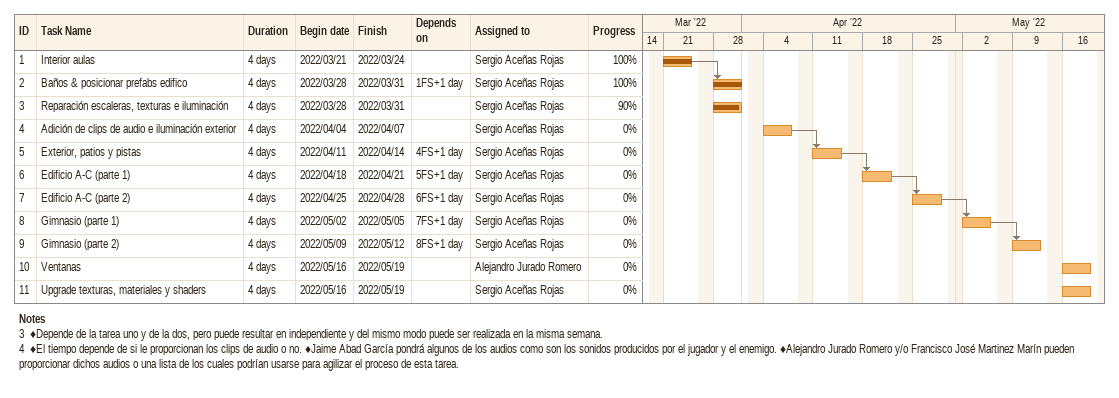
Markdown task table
| ID | Task | Duration | Start | Finish | Predecessors | Resources | % complete |
|---|---|---|---|---|---|---|---|
| 1 | Interior aulas | 4d | 2022-03-21 | 2022-03-24 |  | Sergio Aceñas Rojas | 100 |
| 2 | Baños & posicionar prefabs edifico | 4d | 2022-03-28 | 2022-03-31 | 1FS+1d | Sergio Aceñas Rojas | 100 |
| 3 | Reparación escaleras, texturas e iluminación | 4d | 2022-03-28 | 2022-03-31 |  | Sergio Aceñas Rojas | 90 |
| 4 | Adición de clips de audio e iluminación exterior | 4d | 2022-04-04 | 2022-04-07 |  | Sergio Aceñas Rojas | 0 |
| 5 | Exterior, patios y pistas | 4d | 2022-04-11 | 2022-04-14 | 4FS+1d | Sergio Aceñas Rojas | 0 |
| 6 | Edificio A-C (parte 1) | 4d | 2022-04-18 | 2022-04-21 | 5FS+1d | Sergio Aceñas Rojas | 0 |
| 7 | Edificio A-C (parte 2) | 4d | 2022-04-25 | 2022-04-28 | 6FS+1d | Sergio Aceñas Rojas | 0 |
| 8 | Gimnasio (parte 1) | 4d | 2022-05-02 | 2022-05-05 | 7FS+1d | Sergio Aceñas Rojas | 0 |
| 9 | Gimnasio (parte 2) | 4d | 2022-05-09 | 2022-05-12 | 8FS+1d | Sergio Aceñas Rojas | 0 |
| 10 | Ventanas | 4d | 2022-05-16 | 2022-05-19 |  | Alejandro Jurado Romero | 0 |
| 11 | Upgrade texturas, materiales y shaders | 4d | 2022-05-16 | 2022-05-19 |  | Sergio Aceñas Rojas | 0 |

Notes
- 3: ♦Depende de la tarea uno y de la dos, pero puede resultar en independiente y del mismo modo puede ser realizada en la misma semana.
- 4: ♦El tiempo depende de si le proporcionan los clips de audio o no. ♦Jaime Abad García pondrá algunos de los audios como son los sonidos producidos por el jugador y el enemigo. ♦Alejandro Jurado Romero y/o Francisco José Martinez Marín pueden proporcionar dichos audios o una lista de los cuales podrían usarse para agilizar el proceso de esta tarea.
